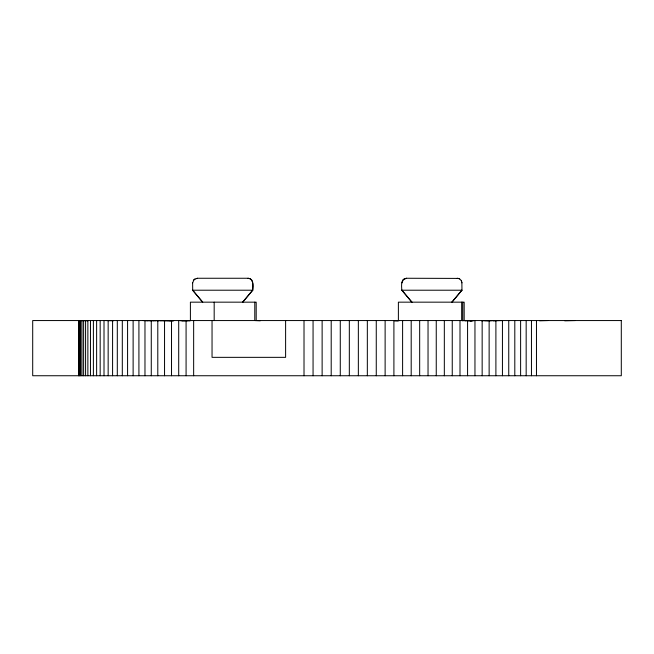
<?xml version="1.0" encoding="UTF-8"?>
<svg xmlns="http://www.w3.org/2000/svg" width="654" height="654" viewBox="0 0 654 654"><rect width="100%" height="100%" fill="white"/><g stroke="black" fill="none" stroke-linecap="round" stroke-linejoin="round"><path stroke-width="0.98" d="M401.973 282.855L403.322 279.601L406.575 278.261M192.701 282.855L193.985 279.601L197.336 278.261M193.322 280.558L195.023 278.874M242.626 302.164L252.624 290.212C252.926 286.305 253.916 278.49 248.021 278.261M242.765 302.164L252.779 290.212C252.992 286.272 254.144 278.498 248.16 278.261L197.255 278.261M451.873 302.164L461.879 290.212M451.955 302.164L461.961 290.212L461.879 282.855L461.266 280.558M462.304 320.754L464.332 320.558M464.618 320.746L466.613 320.558M465.55 320.828L468.599 320.558M467.258 320.812L470.283 320.558M468.624 320.812L471.673 320.558M469.703 320.803L472.752 320.558M470.488 320.803L473.529 320.558M470.986 320.795L474.15 320.558L470.112 320.771M394.305 320.795L398.384 320.558L398.384 302.164L464.168 302.164L464.168 320.558M395.449 320.795L399.48 320.558M396.904 320.787L398.932 320.673M484.827 320.779L489.911 320.558M481.491 320.787L488.105 320.558M486.878 320.779L491.963 320.558M489.143 320.771L496.713 320.558M493.239 320.803L502.125 320.558M539.599 320.779L547.725 320.558M564.721 320.795L575.267 320.558M458.519 278.416L406.436 278.261C400.444 278.498 401.605 286.272 401.809 290.212L411.824 302.164M252.779 290.212L192.619 290.212L202.626 302.164M401.809 290.212L461.961 290.212M87.881 320.779L78.733 320.558L78.717 375.739M106.275 320.558L113.33 320.795M143.062 320.558L148.123 320.795M146.046 320.558L151.115 320.803M148.998 320.558L154.066 320.812M180.005 320.558L184.534 320.771M181.248 320.558L185.319 320.771M151.875 320.558L155.938 320.771M182.327 320.558L187.763 320.779M154.646 320.558L158.726 320.779M185.401 320.558L189.472 320.787M157.287 320.558L161.334 320.779M187.387 320.558L190.445 320.738M159.756 320.558L163.835 320.795M255.052 320.558L260.243 320.795M162.037 320.558L166.1 320.795M164.089 320.558L168.16 320.803M165.895 320.558L169.975 320.812M167.44 320.558L171.487 320.82M168.691 320.558L171.716 320.754M169.648 320.558L172.672 320.762M170.293 320.558L173.335 320.762M170.612 320.558L173.637 320.762M179.85 320.558L183.014 320.795M457.252 278.261L459.639 278.874M459.566 278.874L461.34 280.558L461.961 282.855M202.715 302.164L192.701 290.212L192.619 282.855M401.973 290.212L411.963 302.164M536.468 320.558L536.468 375.739M531.457 320.558L531.457 375.739M526.168 320.558L526.168 375.739M520.617 320.558L520.617 375.739M514.804 320.558L514.804 375.739M508.747 320.558L508.747 375.739M502.436 320.558L502.436 375.739M495.896 320.558L495.896 375.739M489.135 320.558L489.135 375.739M482.153 320.558L482.153 375.739M474.959 320.558L474.959 375.739M467.577 320.558L467.577 375.739M462.762 302.164L462.762 320.558M461.667 302.164L461.667 320.558M459.999 320.558L459.999 375.739M452.249 320.558L452.249 375.739M444.328 320.558L444.328 375.739M436.251 320.558L436.251 375.739M428.035 320.558L428.035 375.739M419.672 320.558L419.672 375.739M411.194 320.558L411.194 375.739M402.602 320.558L402.602 375.739M393.904 320.558L393.904 375.739M385.124 320.558L385.124 375.739M376.263 320.558L376.263 375.739M367.335 320.558L367.335 375.739M358.351 320.558L358.351 375.739M349.326 320.558L349.326 375.739M340.276 320.558L340.276 375.739M331.202 320.558L331.202 375.739M322.128 320.558L322.128 375.739M313.062 320.558L313.062 375.739M304.012 320.558L304.012 375.739M285.61 320.558L285.61 357.346L212.043 357.346L212.043 320.558M256.196 320.558L256.196 302.164L190.404 302.164L190.404 320.558M254.782 302.164L254.782 320.558M214.177 302.164L214.177 320.558M193.649 320.558L193.649 375.739M186.079 320.558L186.079 375.739M178.706 320.558L178.706 375.739M171.52 320.558L171.52 375.739M164.546 320.558L164.546 375.739M157.794 320.558L157.794 375.739M151.27 320.558L151.27 375.739M144.975 320.558L144.975 375.739M138.918 320.558L138.918 375.739M133.122 320.558L133.122 375.739M127.579 320.558L127.579 375.739M122.306 320.558L122.306 375.739M117.303 320.558L117.303 375.739M112.586 320.558L112.586 375.739M108.155 320.558L108.155 375.739M104.011 320.558L104.011 375.739M100.168 320.558L100.168 375.739M96.629 320.558L96.629 375.739M93.391 320.558L93.391 375.739M90.473 320.558L90.473 375.739M87.865 320.558L87.865 375.739M85.584 320.558L85.584 375.739M83.622 320.558L83.622 375.739M81.979 320.558L81.979 375.739M80.671 320.558L80.671 375.739M79.69 320.558L79.69 375.739M79.036 320.558L79.036 375.739M621.3 320.558L32.7 320.558L32.7 375.739L621.3 375.739L621.3 320.558"/></g></svg>
